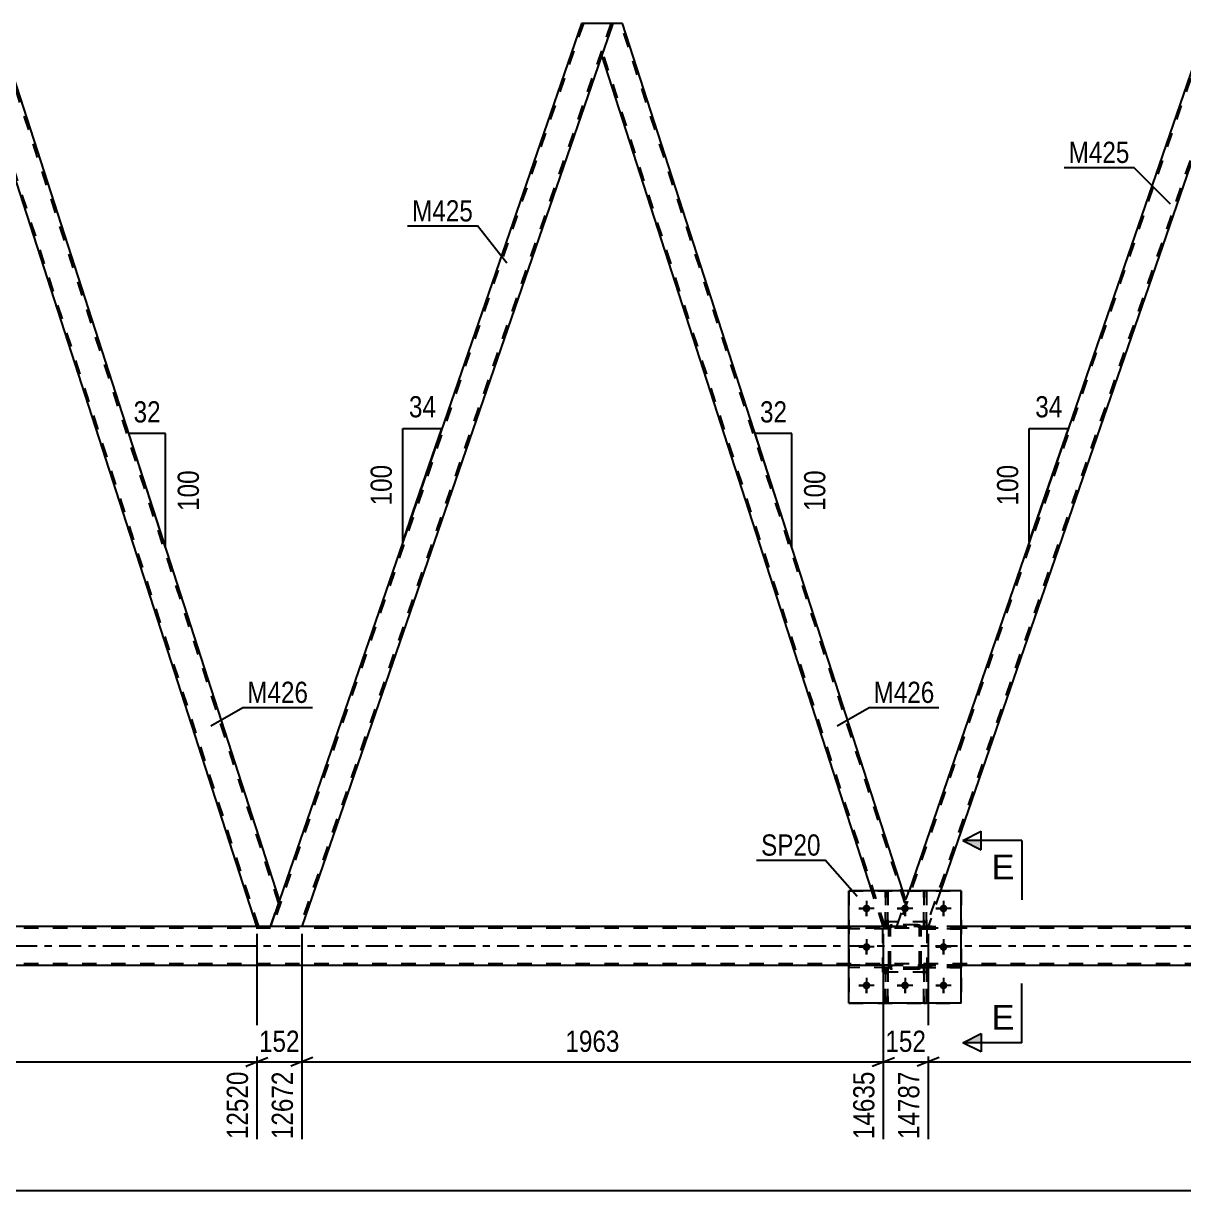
# Model space of a CAD drawing. Header units: millimetres. Extents: x 0 to 841, y 0 to 594.
# Drawn here: x 487.9 to 644.6, y 283.5 to 441.2 of the extents above; entities that cross this region are included whole.
import ezdxf

# ---------------------------------------------------------------- set-up
doc = ezdxf.new("R2010")
doc.units = ezdxf.units.MM
doc.linetypes.add('DXK_LINE_DOT2', pattern=[3.9198, 1.9599, -1.9599])
doc.linetypes.add('DXK_LINE_DOT3', pattern=[5.9187, 2.979, -0.9799, 0.9799, -0.9799])
doc.styles.add('Arial', font='ARIAL.TTF', dxfattribs={"height": 0.2})
doc.styles.add('Arial Narrow', font='ARIALN.TTF', dxfattribs={"height": 0.2})

# ---------------------------------------------------------------- blocks, each defined once
blk = doc.blocks.new('Part-122573578-3260 - 3249')
at = {"color": 7, "linetype": 'DXK_LINE_DOT2'}
for p, q in [((604.81, 313.98), (599.41, 313.98)), ((599.41, 313.66), (599.41, 313.98)), ((604.21, 313.66), (604.21, 313.98)), ((604.81, 313.98), (604.81, 313.66)), ((604.81, 313.66), (599.41, 313.66))]:
    blk.add_line(p, q, dxfattribs=at)
blk = doc.blocks.new('Part-122573578-3318 - 3249')
at = {"color": 7, "linetype": 'DXK_LINE_DOT2'}
for p, q in [((610.01, 319.82), (604.01, 319.82)), ((604.01, 313.02), (604.01, 319.82)), ((610.01, 313.02), (610.01, 319.82)), ((610.01, 313.02), (604.01, 313.02))]:
    blk.add_line(p, q, dxfattribs=at)
blk = doc.blocks.new('Part-122573578-3329 - 3249')
at = {"color": 7, "linetype": 'DXK_LINE_DOT2'}
for p, q in [((599.41, 324.02), (614.61, 324.02)), ((599.41, 324.02), (599.41, 308.82)), ((614.61, 324.02), (614.61, 308.82)), ((599.41, 308.82), (614.61, 308.82))]:
    blk.add_line(p, q, dxfattribs=at)
blk = doc.blocks.new('Part-122573578-3258 - 3249')
at = {"color": 7, "linetype": 'DXK_LINE_DOT2'}
for p, q in [((604.37, 308.82), (604.37, 313.65)), ((604.37, 313.65), (604.69, 313.65)), ((604.37, 313.05), (604.69, 313.05)), ((604.69, 313.65), (604.69, 308.82)), ((604.69, 308.82), (604.37, 308.82))]:
    blk.add_line(p, q, dxfattribs=at)
blk = doc.blocks.new('Part-122573578-3261 - 3249')
at = {"color": 7, "linetype": 'DXK_LINE_DOT2'}
for p, q in [((604.81, 319.18), (599.41, 319.18)), ((599.41, 318.86), (599.41, 319.18)), ((604.81, 318.86), (599.41, 318.86)), ((604.21, 318.86), (604.21, 319.18)), ((604.81, 319.18), (604.81, 318.86))]:
    blk.add_line(p, q, dxfattribs=at)
blk = doc.blocks.new('Part-122573578-3382 - 3249')
at = {"color": 7, "linetype": 'DXK_LINE_DOT2'}
for p, q in [((604.81, 319.18), (599.41, 319.18)), ((599.41, 319.18), (599.41, 318.86)), ((604.81, 318.86), (599.41, 318.86)), ((604.21, 318.86), (604.21, 319.18)), ((604.81, 318.86), (604.81, 319.18))]:
    blk.add_line(p, q, dxfattribs=at)
blk = doc.blocks.new('Bolt-122573578-3404 - 3249')
at = {"linetype": 'Continuous'}
for points in [[(602.33, 321.62, -1), (601.29, 321.62, -1)], [(607.53, 321.62, -1), (606.49, 321.62, -1)], [(612.73, 321.62, -1), (611.69, 321.62, -1)], [(602.33, 316.42, -1), (601.29, 316.42, -1)], [(612.73, 316.42, -1), (611.69, 316.42, -1)], [(602.33, 311.22, -1), (601.29, 311.22, -1)], [(607.53, 311.22, -1), (606.49, 311.22, -1)], [(612.73, 311.22, -1), (611.69, 311.22, -1)]]:
    blk.add_hatch(color=1, dxfattribs=at).paths.add_polyline_path(points)
at = {"color": 1, "linetype": 'Continuous'}
for p, q in [((601.81, 322.66), (601.81, 320.58)), ((607.01, 322.66), (607.01, 320.58)), ((612.21, 322.66), (612.21, 320.58)), ((602.85, 321.62), (600.77, 321.62)), ((608.05, 321.62), (605.97, 321.62)), ((613.25, 321.62), (611.17, 321.62)), ((601.81, 317.46), (601.81, 315.38)), ((612.21, 317.46), (612.21, 315.38)), ((602.85, 316.42), (600.77, 316.42)), ((613.25, 316.42), (611.17, 316.42)), ((601.81, 312.26), (601.81, 310.18)), ((607.01, 312.26), (607.01, 310.18)), ((612.21, 312.26), (612.21, 310.18)), ((602.85, 311.22), (600.77, 311.22)), ((608.05, 311.22), (605.97, 311.22)), ((613.25, 311.22), (611.17, 311.22))]:
    blk.add_line(p, q, dxfattribs=at)
blk = doc.blocks.new('Part-122573578-3279 - 3249')
at = {"color": 2, "linetype": 'Continuous'}
for p, q in [((567.53, 441.2), (566.04, 436.88)), ((568.85, 441.2), (567.53, 441.2)), ((606.71, 324.02), (568.85, 441.2)), ((602.51, 324.02), (566.04, 436.88))]:
    blk.add_line(p, q, dxfattribs=at)
at = {"color": 7, "linetype": 'DXK_LINE_DOT2'}
for p, q in [((607, 322.36), (568.6, 441.2)), ((604.32, 319.2), (566.18, 437.26)), ((604.07, 319.2), (602.51, 324.02)), ((607.13, 322.73), (606.71, 324.02)), ((605.91, 319.2), (607.13, 322.73)), ((604.07, 319.2), (605.91, 319.2))]:
    blk.add_line(p, q, dxfattribs=at)
blk = doc.blocks.new('Part-122573578-3346 - 3249')
at = {"color": 7, "linetype": 'DXK_LINE_DOT2'}
for p, q in [((604.81, 318.94), (604.85, 319.12)), ((604.85, 319.12), (604.81, 318.94)), ((604.81, 313.9), (604.81, 318.94)), ((605.05, 318.94), (605.07, 319.03)), ((605.05, 313.9), (605.05, 318.94)), ((605.07, 319.03), (605.12, 319.11)), ((605.11, 319.38), (605.29, 319.42)), ((605.29, 319.42), (605.11, 319.38)), ((605.12, 319.11), (605.2, 319.16)), ((605.2, 319.16), (605.29, 319.18)), ((608.73, 319.42), (605.29, 319.42)), ((605.29, 319.18), (608.73, 319.18)), ((608.73, 319.42), (608.92, 319.38)), ((608.92, 319.38), (608.73, 319.42)), ((608.73, 319.18), (608.83, 319.16)), ((608.83, 319.16), (608.9, 319.11)), ((608.9, 319.11), (608.96, 319.03)), ((608.96, 319.03), (608.97, 318.94)), ((608.97, 313.9), (608.97, 318.94)), ((609.18, 319.12), (609.21, 318.94)), ((609.21, 318.94), (609.18, 319.12)), ((609.21, 313.9), (609.21, 318.94)), ((604.85, 313.71), (604.81, 313.9)), ((604.81, 313.9), (604.85, 313.71)), ((605.07, 313.8), (605.05, 313.9)), ((608.97, 313.9), (608.96, 313.81)), ((609.21, 313.9), (609.18, 313.71)), ((609.18, 313.71), (609.21, 313.9)), ((605.12, 313.73), (605.07, 313.8)), ((605.29, 313.42), (605.11, 313.45)), ((605.11, 313.45), (605.29, 313.42)), ((605.2, 313.67), (605.12, 313.73)), ((605.29, 313.66), (605.2, 313.67)), ((608.73, 313.66), (605.29, 313.66)), ((608.73, 313.42), (605.29, 313.42)), ((608.83, 313.68), (608.73, 313.66)), ((608.92, 313.45), (608.73, 313.42)), ((608.73, 313.42), (608.92, 313.45)), ((608.9, 313.73), (608.83, 313.68)), ((608.96, 313.81), (608.9, 313.73))]:
    blk.add_line(p, q, dxfattribs=at)
at = {"color": 7, "linetype": 'DXK_LINE_DOT3'}
blk.add_line((607.01, 316.42), (607.01, 316.42), dxfattribs=at)
at = {"color": 7, "linetype": 'DXK_LINE_DOT2'}
for centre, start, end in [((605.29, 318.94), 112.5057, 157.5057), ((605.29, 318.94), 112.5057, 157.5057), ((608.73, 318.94), 22.5057, 67.5057), ((608.73, 318.94), 22.5057, 67.5057), ((605.29, 313.9), 202.5057, 247.5057), ((605.29, 313.9), 202.5057, 247.5057), ((608.73, 313.9), 292.5057, 337.5057), ((608.73, 313.9), 292.5057, 337.5057)]:
    blk.add_arc(centre, 0.48, start, end, dxfattribs=at)
blk = doc.blocks.new('Part-122573578-3362 - 3249')
at = {"color": 7, "linetype": 'DXK_LINE_DOT2'}
for p, q in [((609.89, 313.65), (609.57, 313.65)), ((609.57, 313.65), (609.57, 308.82)), ((609.57, 313.05), (609.89, 313.05)), ((609.89, 308.82), (609.89, 313.65)), ((609.57, 308.82), (609.89, 308.82))]:
    blk.add_line(p, q, dxfattribs=at)
blk = doc.blocks.new('Part-122573578-3344 - 3249')
at = {"color": 7, "linetype": 'DXK_LINE_DOT2'}
for p, q in [((609.57, 308.82), (609.57, 313.65)), ((609.57, 313.65), (609.89, 313.65)), ((609.57, 313.05), (609.89, 313.05)), ((609.89, 313.65), (609.89, 308.82)), ((609.89, 308.82), (609.57, 308.82))]:
    blk.add_line(p, q, dxfattribs=at)
blk = doc.blocks.new('Part-122573578-3352 - 3249')
at = {"color": 2, "linetype": 'Continuous'}
blk.add_line((604.69, 324.02), (604.37, 324.02), dxfattribs=at)
at = {"color": 7, "linetype": 'DXK_LINE_DOT2'}
for p, q in [((604.37, 324.02), (604.37, 319.17)), ((604.69, 319.17), (604.69, 324.02)), ((604.37, 319.77), (604.69, 319.77)), ((604.37, 319.17), (604.69, 319.17))]:
    blk.add_line(p, q, dxfattribs=at)
blk = doc.blocks.new('Part-122573578-3355 - 3249')
at = {"color": 2, "linetype": 'Continuous'}
blk.add_line((609.89, 324.02), (609.57, 324.02), dxfattribs=at)
at = {"color": 7, "linetype": 'DXK_LINE_DOT2'}
for p, q in [((609.57, 324.02), (609.57, 319.17)), ((609.89, 319.17), (609.89, 324.02)), ((609.57, 319.77), (609.89, 319.77)), ((609.57, 319.17), (609.89, 319.17))]:
    blk.add_line(p, q, dxfattribs=at)
blk = doc.blocks.new('Bolt-122573578-3405 - 3249')
at = {"color": 1, "linetype": 'Continuous'}
for p, q in [((601.81, 322.66), (601.81, 321.96)), ((607.01, 322.66), (607.01, 321.96)), ((612.21, 322.66), (612.21, 321.96)), ((600.77, 321.62), (601.47, 321.62)), ((601.81, 320.58), (601.81, 321.27)), ((602.85, 321.62), (602.16, 321.62)), ((605.97, 321.62), (606.67, 321.62)), ((607.01, 320.58), (607.01, 321.27)), ((608.05, 321.62), (607.36, 321.62)), ((611.17, 321.62), (611.87, 321.62)), ((612.21, 320.58), (612.21, 321.27)), ((613.25, 321.62), (612.56, 321.62)), ((601.81, 317.46), (601.81, 316.76)), ((612.21, 317.46), (612.21, 316.76)), ((600.77, 316.42), (601.47, 316.42)), ((601.81, 315.38), (601.81, 316.07)), ((602.85, 316.42), (602.16, 316.42)), ((611.17, 316.42), (611.87, 316.42)), ((612.21, 315.38), (612.21, 316.07)), ((613.25, 316.42), (612.56, 316.42)), ((601.81, 312.26), (601.81, 311.56)), ((607.01, 312.26), (607.01, 311.56)), ((612.21, 312.26), (612.21, 311.56)), ((600.77, 311.22), (601.47, 311.22)), ((601.81, 310.18), (601.81, 310.87)), ((602.85, 311.22), (602.16, 311.22)), ((605.97, 311.22), (606.67, 311.22)), ((607.01, 310.18), (607.01, 310.87)), ((608.05, 311.22), (607.36, 311.22)), ((611.17, 311.22), (611.87, 311.22)), ((612.21, 310.18), (612.21, 310.87)), ((613.25, 311.22), (612.56, 311.22))]:
    blk.add_line(p, q, dxfattribs=at)
blk = doc.blocks.new('Part-122573578-3415 - 3249')
at = {"color": 7, "linetype": 'DXK_LINE_DOT2'}
for p, q in [((744.75, 318.96), (90.27, 318.96)), ((614.61, 319.2), (599.41, 319.2)), ((744.75, 314.16), (90.27, 314.16)), ((614.61, 313.92), (345.59, 313.92))]:
    blk.add_line(p, q, dxfattribs=at)
at = {"color": 2, "linetype": 'Continuous'}
for p, q in [((599.41, 319.2), (360.79, 319.2)), ((744.75, 319.2), (614.61, 319.2)), ((599.41, 313.92), (360.79, 313.92)), ((744.75, 313.92), (614.61, 313.92))]:
    blk.add_line(p, q, dxfattribs=at)
at = {"color": 7, "linetype": 'DXK_LINE_DOT3'}
blk.add_line((90.27, 316.56), (744.75, 316.56), dxfattribs=at)
blk = doc.blocks.new('Part-122573578-3425 - 3249')
at = {"color": 7, "linetype": 'DXK_LINE_DOT2'}
for p, q in [((648.16, 441.2), (606.16, 319.2)), ((651.89, 441.2), (609.88, 319.2)), ((652.14, 441.2), (650.65, 436.88)), ((605.91, 319.2), (607.57, 324.02)), ((611.8, 324.02), (610.14, 319.2)), ((610.14, 319.2), (605.91, 319.2))]:
    blk.add_line(p, q, dxfattribs=at)
at = {"color": 2, "linetype": 'Continuous'}
for p, q in [((647.91, 441.2), (607.57, 324.02)), ((652.14, 441.2), (647.91, 441.2)), ((652.14, 441.2), (652.14, 441.2)), ((650.65, 436.88), (611.8, 324.02))]:
    blk.add_line(p, q, dxfattribs=at)
blk = doc.blocks.new('Part-122573578-3441 - 3249')
at = {"color": 7, "linetype": 'DXK_LINE_DOT2'}
for p, q in [((604.69, 313.65), (604.37, 313.65)), ((604.37, 313.65), (604.37, 308.82)), ((604.37, 313.05), (604.69, 313.05)), ((604.69, 308.82), (604.69, 313.65)), ((604.37, 308.82), (604.69, 308.82))]:
    blk.add_line(p, q, dxfattribs=at)
blk = doc.blocks.new('Part-122573578-3445 - 3249')
at = {"color": 7, "linetype": 'DXK_LINE_DOT2'}
for p, q in [((609.57, 319.17), (609.57, 324.02)), ((609.57, 324.02), (609.89, 324.02)), ((609.89, 324.02), (609.89, 319.17)), ((609.57, 319.77), (609.89, 319.77)), ((609.89, 319.17), (609.57, 319.17))]:
    blk.add_line(p, q, dxfattribs=at)
blk = doc.blocks.new('Part-122573578-3448 - 3249')
at = {"color": 7, "linetype": 'DXK_LINE_DOT2'}
for p, q in [((604.37, 319.17), (604.37, 324.02)), ((604.37, 324.02), (604.69, 324.02)), ((604.69, 324.02), (604.69, 319.17)), ((604.37, 319.77), (604.69, 319.77)), ((604.69, 319.17), (604.37, 319.17))]:
    blk.add_line(p, q, dxfattribs=at)
blk = doc.blocks.new('Part-122573578-3456 - 3249')
at = {"color": 7, "linetype": 'DXK_LINE_DOT2'}
for p, q in [((609.21, 318.86), (609.21, 319.18)), ((609.21, 319.18), (614.61, 319.18)), ((614.61, 318.86), (609.21, 318.86)), ((609.81, 318.86), (609.81, 319.18)), ((614.61, 319.18), (614.61, 318.86))]:
    blk.add_line(p, q, dxfattribs=at)
blk = doc.blocks.new('Part-122573578-3459 - 3249')
at = {"color": 7, "linetype": 'DXK_LINE_DOT2'}
for p, q in [((604.81, 318.94), (604.85, 319.12)), ((604.85, 319.12), (604.81, 318.94)), ((604.81, 313.9), (604.81, 318.94)), ((605.05, 318.94), (605.07, 319.03)), ((605.05, 313.9), (605.05, 318.94)), ((605.07, 319.03), (605.12, 319.11)), ((605.11, 319.38), (605.29, 319.42)), ((605.29, 319.42), (605.11, 319.38)), ((605.12, 319.11), (605.2, 319.16)), ((605.2, 319.16), (605.29, 319.18)), ((608.73, 319.42), (605.29, 319.42)), ((605.29, 319.18), (608.73, 319.18)), ((608.73, 319.42), (608.92, 319.38)), ((608.92, 319.38), (608.73, 319.42)), ((608.73, 319.18), (608.83, 319.16)), ((608.83, 319.16), (608.9, 319.11)), ((608.9, 319.11), (608.96, 319.03)), ((608.96, 319.03), (608.97, 318.94)), ((608.97, 313.9), (608.97, 318.94)), ((609.18, 319.12), (609.21, 318.94)), ((609.21, 318.94), (609.18, 319.12)), ((609.21, 313.9), (609.21, 318.94)), ((604.85, 313.71), (604.81, 313.9)), ((604.81, 313.9), (604.85, 313.71)), ((605.07, 313.8), (605.05, 313.9)), ((608.97, 313.9), (608.96, 313.81)), ((609.21, 313.9), (609.18, 313.71)), ((609.18, 313.71), (609.21, 313.9)), ((605.12, 313.73), (605.07, 313.8)), ((605.29, 313.42), (605.11, 313.45)), ((605.11, 313.45), (605.29, 313.42)), ((605.2, 313.67), (605.12, 313.73)), ((605.29, 313.66), (605.2, 313.67)), ((608.73, 313.66), (605.29, 313.66)), ((608.73, 313.42), (605.29, 313.42)), ((608.83, 313.68), (608.73, 313.66)), ((608.92, 313.45), (608.73, 313.42)), ((608.73, 313.42), (608.92, 313.45)), ((608.9, 313.73), (608.83, 313.68)), ((608.96, 313.81), (608.9, 313.73))]:
    blk.add_line(p, q, dxfattribs=at)
at = {"color": 7, "linetype": 'DXK_LINE_DOT3'}
blk.add_line((607.01, 316.42), (607.01, 316.42), dxfattribs=at)
at = {"color": 7, "linetype": 'DXK_LINE_DOT2'}
for centre, start, end in [((605.29, 318.94), 112.5057, 157.5057), ((605.29, 318.94), 112.5057, 157.5057), ((608.73, 318.94), 22.5057, 67.5057), ((608.73, 318.94), 22.5057, 67.5057), ((605.29, 313.9), 202.5057, 247.5057), ((605.29, 313.9), 202.5057, 247.5057), ((608.73, 313.9), 292.5057, 337.5057), ((608.73, 313.9), 292.5057, 337.5057)]:
    blk.add_arc(centre, 0.48, start, end, dxfattribs=at)
blk = doc.blocks.new('Part-122573578-3461 - 3249')
at = {"color": 7, "linetype": 'DXK_LINE_DOT2'}
for p, q in [((609.21, 313.66), (609.21, 313.98)), ((609.21, 313.98), (614.61, 313.98)), ((609.81, 313.66), (609.81, 313.98)), ((614.61, 313.98), (614.61, 313.66)), ((614.61, 313.66), (609.21, 313.66))]:
    blk.add_line(p, q, dxfattribs=at)
blk = doc.blocks.new('Part-122573578-3480 - 3249')
at = {"color": 7, "linetype": 'DXK_LINE_DOT2'}
for p, q in [((604.81, 313.98), (599.41, 313.98)), ((599.41, 313.98), (599.41, 313.66)), ((604.21, 313.66), (604.21, 313.98)), ((604.81, 313.66), (604.81, 313.98)), ((604.81, 313.66), (599.41, 313.66))]:
    blk.add_line(p, q, dxfattribs=at)
blk = doc.blocks.new('Part-122573578-3485 - 3249')
at = {"color": 7, "linetype": 'DXK_LINE_DOT2'}
for p, q in [((563.56, 441.2), (521.56, 319.2)), ((567.28, 441.2), (525.28, 319.2)), ((567.53, 441.2), (566.05, 436.88)), ((521.3, 319.2), (522.52, 322.73)), ((525.53, 319.2), (521.3, 319.2))]:
    blk.add_line(p, q, dxfattribs=at)
at = {"color": 2, "linetype": 'Continuous'}
for p, q in [((563.3, 441.2), (522.52, 322.73)), ((567.53, 441.2), (563.3, 441.2)), ((567.53, 441.2), (567.53, 441.2)), ((566.05, 436.88), (525.53, 319.2))]:
    blk.add_line(p, q, dxfattribs=at)
blk = doc.blocks.new('Part-122573578-3490 - 3249')
at = {"color": 2, "linetype": 'Continuous'}
for p, q in [((614.61, 324.02), (599.41, 324.02)), ((599.41, 308.82), (599.41, 324.02)), ((614.61, 308.82), (614.61, 324.02)), ((614.61, 308.82), (599.41, 308.82))]:
    blk.add_line(p, q, dxfattribs=at)
blk = doc.blocks.new('Part-122573578-3492 - 3249')
at = {"color": 7, "linetype": 'DXK_LINE_DOT2'}
for p, q in [((614.61, 313.98), (609.21, 313.98)), ((609.21, 313.98), (609.21, 313.66)), ((609.81, 313.66), (609.81, 313.98)), ((614.61, 313.66), (614.61, 313.98)), ((609.21, 313.66), (614.61, 313.66))]:
    blk.add_line(p, q, dxfattribs=at)
blk = doc.blocks.new('Part-122573578-3493 - 3249')
at = {"color": 7, "linetype": 'DXK_LINE_DOT2'}
for p, q in [((614.61, 319.18), (609.21, 319.18)), ((609.21, 319.18), (609.21, 318.86)), ((609.21, 318.86), (614.61, 318.86)), ((609.81, 318.86), (609.81, 319.18)), ((614.61, 318.86), (614.61, 319.18))]:
    blk.add_line(p, q, dxfattribs=at)
blk = doc.blocks.new('Part-122573578-3504 - 3249')
at = {"color": 7, "linetype": 'DXK_LINE_DOT2'}
for p, q in [((610.01, 319.82), (604.01, 319.82)), ((604.01, 313.02), (604.01, 319.82)), ((610.01, 313.02), (610.01, 319.82)), ((610.01, 313.02), (604.01, 313.02))]:
    blk.add_line(p, q, dxfattribs=at)
blk = doc.blocks.new('Part-122573578-3652 - 3249')
at = {"color": 2, "linetype": 'Continuous'}
for p, q in [((482.93, 441.2), (481.44, 436.88)), ((484.25, 441.2), (482.93, 441.2)), ((522.52, 322.73), (484.25, 441.2)), ((519.46, 319.2), (481.44, 436.88)), ((522.26, 321.98), (521.3, 319.2)), ((522.52, 322.73), (522.26, 321.98))]:
    blk.add_line(p, q, dxfattribs=at)
at = {"color": 7, "linetype": 'DXK_LINE_DOT2'}
for p, q in [((522.39, 322.36), (483.99, 441.2)), ((481.44, 436.88), (481.44, 436.88)), ((481.44, 436.88), (481.44, 436.88)), ((481.44, 436.88), (481.44, 436.88)), ((481.44, 436.88), (481.44, 436.88)), ((519.71, 319.2), (481.57, 437.26)), ((521.3, 319.2), (519.46, 319.2))]:
    blk.add_line(p, q, dxfattribs=at)
blk = doc.blocks.new('StraightDimension-122573578-10554 - 3249')
at = {"color": 7, "linetype": 'Continuous'}
for p, q in [((440.93, 318.2), (440.93, 290.46)), ((519.46, 318.2), (519.46, 290.46)), ((442.43, 301.5), (439.43, 300.3)), ((517.96, 300.3), (520.96, 301.5)), ((440.93, 300.9), (519.46, 300.9))]:
    blk.add_line(p, q, dxfattribs=at)
at = {"color": 0}
blk.add_wipeout([(484.45, 301.65), (484.45, 305.85), (475.94, 305.85), (475.94, 301.65)], dxfattribs=at)
at = {"color": 0, "linetype": 'Continuous'}
blk.add_wipeout([(518.86, 300.2), (514.66, 300.2), (514.66, 289.86), (518.86, 289.86)], dxfattribs=at)
at = {"color": 3, "style": 'Arial Narrow'}
blk.add_text('1963', height=2.863, dxfattribs=at).set_placement((476.54, 302.25))
at = {"color": 3, "linetype": 'Continuous', "style": 'Arial Narrow'}
blk.add_text('12520', height=2.863, rotation=90.0002, dxfattribs=at).set_placement((518.26, 290.46))
blk = doc.blocks.new('StraightDimension-122573578-10553 - 3249')
at = {"color": 7, "linetype": 'Continuous'}
for p, q in [((519.46, 318.2), (519.46, 290.46)), ((525.53, 318.2), (525.53, 290.46)), ((517.96, 300.3), (520.96, 301.5)), ((527.03, 301.5), (524.03, 300.3)), ((519.46, 300.9), (525.53, 300.9))]:
    blk.add_line(p, q, dxfattribs=at)
at = {"color": 0}
blk.add_wipeout([(525.84, 301.65), (525.84, 305.85), (519.15, 305.85), (519.15, 301.65)], dxfattribs=at)
at = {"color": 0, "linetype": 'Continuous'}
blk.add_wipeout([(524.93, 300.2), (520.73, 300.2), (520.73, 289.86), (524.93, 289.86)], dxfattribs=at)
at = {"color": 3, "style": 'Arial Narrow'}
blk.add_text('152', height=2.863, dxfattribs=at).set_placement((519.75, 302.25))
at = {"color": 3, "linetype": 'Continuous', "style": 'Arial Narrow'}
blk.add_text('12672', height=2.863, rotation=90.0002, dxfattribs=at).set_placement((524.33, 290.46))
blk = doc.blocks.new('AngleDimension-122573578-3990 - 3249')
at = {"color": 7, "linetype": 'Continuous'}
for p, q in [((539.19, 386.47), (544.46, 386.47)), ((539.19, 371.16), (544.46, 386.47)), ((539.19, 371.16), (539.19, 386.47)), ((540.14, 373.93), (544.46, 386.47))]:
    blk.add_line(p, q, dxfattribs=at)
at = {"color": 0}
for points in [[(544.25, 387.37), (544.25, 391.57), (539.4, 391.57), (539.4, 387.37)], [(538.29, 382.16), (534.09, 382.16), (534.09, 375.47), (538.29, 375.47)]]:
    blk.add_wipeout(points, dxfattribs=at)
at = {"color": 3, "style": 'Arial Narrow'}
blk.add_text('34', height=2.863, dxfattribs=at).set_placement((540, 387.97))
blk.add_text('100', height=2.863, rotation=90.0002, dxfattribs=at).set_placement((537.69, 376.07))
blk = doc.blocks.new('StraightDimension-122573578-4004 - 3249')
at = {"color": 7, "linetype": 'Continuous'}
blk.add_line((56.29, 283.5), (791.03, 283.5), dxfattribs=at)
blk = doc.blocks.new('AngleDimension-122573578-4267 - 3249')
at = {"color": 7, "linetype": 'Continuous'}
for p, q in [((591.01, 372.63), (586.76, 385.78)), ((591.74, 385.78), (586.76, 385.78)), ((591.74, 370.37), (586.76, 385.78)), ((591.74, 370.37), (591.74, 385.78))]:
    blk.add_line(p, q, dxfattribs=at)
at = {"color": 0}
for points in [[(591.67, 386.68), (591.67, 390.88), (586.82, 390.88), (586.82, 386.68)], [(596.84, 381.42), (592.64, 381.42), (592.64, 374.73), (596.84, 374.73)]]:
    blk.add_wipeout(points, dxfattribs=at)
at = {"color": 3, "style": 'Arial Narrow'}
blk.add_text('32', height=2.863, dxfattribs=at).set_placement((587.42, 387.28))
blk.add_text('100', height=2.863, rotation=90.0002, dxfattribs=at).set_placement((596.24, 375.33))
blk = doc.blocks.new('AngleDimension-122573578-4295 - 3249')
at = {"color": 7, "linetype": 'Continuous'}
for p, q in [((506.4, 372.63), (502.15, 385.78)), ((507.13, 385.78), (502.15, 385.78)), ((507.13, 370.37), (502.15, 385.78)), ((507.13, 370.37), (507.13, 385.78))]:
    blk.add_line(p, q, dxfattribs=at)
at = {"color": 0}
for points in [[(507.07, 386.68), (507.07, 390.88), (502.21, 390.88), (502.21, 386.68)], [(512.23, 381.42), (508.03, 381.42), (508.03, 374.73), (512.23, 374.73)]]:
    blk.add_wipeout(points, dxfattribs=at)
at = {"color": 3, "style": 'Arial Narrow'}
blk.add_text('32', height=2.863, dxfattribs=at).set_placement((502.81, 387.28))
blk.add_text('100', height=2.863, rotation=90.0002, dxfattribs=at).set_placement((511.63, 375.33))
blk = doc.blocks.new('AngleDimension-122573578-4445 - 3249')
at = {"color": 7, "linetype": 'Continuous'}
for p, q in [((623.8, 386.47), (629.07, 386.47)), ((623.8, 371.16), (629.07, 386.47)), ((623.8, 371.16), (623.8, 386.47)), ((624.75, 373.93), (629.07, 386.47))]:
    blk.add_line(p, q, dxfattribs=at)
at = {"color": 0}
for points in [[(628.86, 387.37), (628.86, 391.57), (624, 391.57), (624, 387.37)], [(622.9, 382.16), (618.7, 382.16), (618.7, 375.47), (622.9, 375.47)]]:
    blk.add_wipeout(points, dxfattribs=at)
at = {"color": 3, "style": 'Arial Narrow'}
blk.add_text('34', height=2.863, dxfattribs=at).set_placement((624.6, 387.97))
blk.add_text('100', height=2.863, rotation=90.0002, dxfattribs=at).set_placement((622.3, 376.07))
blk = doc.blocks.new('StraightDimension-122573578-10550 - 3249')
at = {"color": 7, "linetype": 'Continuous'}
for p, q in [((610.14, 318.2), (610.14, 290.46)), ((688.67, 318.2), (688.67, 290.46)), ((611.64, 301.5), (608.64, 300.3)), ((687.17, 300.3), (690.17, 301.5)), ((610.14, 300.9), (688.67, 300.9))]:
    blk.add_line(p, q, dxfattribs=at)
at = {"color": 0}
blk.add_wipeout([(653.66, 301.65), (653.66, 305.85), (645.15, 305.85), (645.15, 301.65)], dxfattribs=at)
at = {"color": 0, "linetype": 'Continuous'}
blk.add_wipeout([(688.07, 300.2), (683.87, 300.2), (683.87, 289.86), (688.07, 289.86)], dxfattribs=at)
at = {"color": 3, "style": 'Arial Narrow'}
blk.add_text('1963', height=2.863, dxfattribs=at).set_placement((645.75, 302.25))
at = {"color": 3, "linetype": 'Continuous', "style": 'Arial Narrow'}
blk.add_text('16750', height=2.863, rotation=90.0002, dxfattribs=at).set_placement((687.47, 290.46))
blk = doc.blocks.new('StraightDimension-122573578-10551 - 3249')
at = {"color": 7, "linetype": 'Continuous'}
for p, q in [((604.07, 318.2), (604.07, 290.46)), ((610.14, 318.2), (610.14, 290.46)), ((602.57, 300.3), (605.57, 301.5)), ((611.64, 301.5), (608.64, 300.3)), ((604.07, 300.9), (610.14, 300.9))]:
    blk.add_line(p, q, dxfattribs=at)
at = {"color": 0}
blk.add_wipeout([(610.44, 301.65), (610.44, 305.85), (603.76, 305.85), (603.76, 301.65)], dxfattribs=at)
at = {"color": 0, "linetype": 'Continuous'}
blk.add_wipeout([(609.54, 300.2), (605.34, 300.2), (605.34, 289.86), (609.54, 289.86)], dxfattribs=at)
at = {"color": 3, "style": 'Arial Narrow'}
blk.add_text('152', height=2.863, dxfattribs=at).set_placement((604.36, 302.25))
at = {"color": 3, "linetype": 'Continuous', "style": 'Arial Narrow'}
blk.add_text('14787', height=2.863, rotation=90.0002, dxfattribs=at).set_placement((608.94, 290.46))
blk = doc.blocks.new('StraightDimension-122573578-10552 - 3249')
at = {"color": 7, "linetype": 'Continuous'}
for p, q in [((525.53, 318.2), (525.53, 290.46)), ((604.07, 318.2), (604.07, 290.46)), ((527.03, 301.5), (524.03, 300.3)), ((602.57, 300.3), (605.57, 301.5)), ((525.53, 300.9), (604.07, 300.9))]:
    blk.add_line(p, q, dxfattribs=at)
at = {"color": 0}
blk.add_wipeout([(569.05, 301.65), (569.05, 305.85), (560.54, 305.85), (560.54, 301.65)], dxfattribs=at)
at = {"color": 0, "linetype": 'Continuous'}
blk.add_wipeout([(603.47, 300.2), (599.27, 300.2), (599.27, 289.86), (603.47, 289.86)], dxfattribs=at)
at = {"color": 3, "style": 'Arial Narrow'}
blk.add_text('1963', height=2.863, dxfattribs=at).set_placement((561.14, 302.25))
at = {"color": 3, "linetype": 'Continuous', "style": 'Arial Narrow'}
blk.add_text('14635', height=2.863, rotation=90.0002, dxfattribs=at).set_placement((602.87, 290.46))
blk = doc.blocks.new('Mark-122573578-3275 - 3249')
at = {"color": 0}
blk.add_wipeout([(610.99, 349.39), (610.99, 352.39), (602.76, 352.39), (602.76, 349.39)], dxfattribs=at)
blk.add_wipeout([(610.99, 349.39), (610.99, 352.39), (602.76, 352.39), (602.76, 349.39)], dxfattribs=at)
at = {"color": 30, "linetype": 'Continuous'}
for p, q in [((597.83, 346.29), (602.16, 348.79)), ((602.16, 348.79), (611.59, 348.79))]:
    blk.add_line(p, q, dxfattribs=at)
at = {"color": 3, "style": 'Arial Narrow'}
blk.add_text('M426', height=2.863, dxfattribs=at).set_placement((602.76, 349.39))
blk = doc.blocks.new('Mark-122573578-3421 - 3249')
at = {"color": 0}
blk.add_wipeout([(637.33, 422.34), (637.33, 425.34), (629.11, 425.34), (629.11, 422.34)], dxfattribs=at)
blk.add_wipeout([(637.33, 422.34), (637.33, 425.34), (629.11, 425.34), (629.11, 422.34)], dxfattribs=at)
at = {"color": 30, "linetype": 'Continuous'}
for p in [(628.51, 421.74), (642.88, 416.79)]:
    blk.add_line(p, (637.93, 421.74), dxfattribs=at)
at = {"color": 3, "style": 'Arial Narrow'}
blk.add_text('M425', height=2.863, dxfattribs=at).set_placement((629.11, 422.34))
blk = doc.blocks.new('Mark-122573578-3481 - 3249')
at = {"color": 0}
blk.add_wipeout([(548.65, 414.44), (548.65, 417.44), (540.43, 417.44), (540.43, 414.44)], dxfattribs=at)
blk.add_wipeout([(548.65, 414.44), (548.65, 417.44), (540.43, 417.44), (540.43, 414.44)], dxfattribs=at)
at = {"color": 30, "linetype": 'Continuous'}
for p in [(539.83, 413.84), (553.23, 408.78)]:
    blk.add_line(p, (549.25, 413.84), dxfattribs=at)
at = {"color": 3, "style": 'Arial Narrow'}
blk.add_text('M425', height=2.863, dxfattribs=at).set_placement((540.43, 414.44))
blk = doc.blocks.new('Mark-122573578-3486 - 3249')
at = {"color": 0}
blk.add_wipeout([(595.61, 328.76), (595.61, 331.76), (587.57, 331.76), (587.57, 328.76)], dxfattribs=at)
blk.add_wipeout([(595.61, 328.76), (595.61, 331.76), (587.57, 331.76), (587.57, 328.76)], dxfattribs=at)
at = {"color": 30, "linetype": 'Continuous'}
for p in [(586.97, 328.16), (600.56, 323.22)]:
    blk.add_line(p, (596.21, 328.16), dxfattribs=at)
at = {"color": 3, "style": 'Arial Narrow'}
blk.add_text('SP20', height=2.863, dxfattribs=at).set_placement((587.57, 328.76))
blk = doc.blocks.new('Mark-122573578-3648 - 3249')
at = {"color": 0}
blk.add_wipeout([(526.38, 349.39), (526.38, 352.39), (518.16, 352.39), (518.16, 349.39)], dxfattribs=at)
blk.add_wipeout([(526.38, 349.39), (526.38, 352.39), (518.16, 352.39), (518.16, 349.39)], dxfattribs=at)
at = {"color": 30, "linetype": 'Continuous'}
for p, q in [((513.23, 346.29), (517.56, 348.79)), ((517.56, 348.79), (526.98, 348.79))]:
    blk.add_line(p, q, dxfattribs=at)
at = {"color": 3, "style": 'Arial Narrow'}
blk.add_text('M426', height=2.863, dxfattribs=at).set_placement((518.16, 349.39))
blk = doc.blocks.new('SectionMark-122573578-4864 - 3249')
at = {"linetype": 'Continuous'}
for points in [[(617.31, 330.8), (617.31, 329.55), (614.81, 330.8)], [(617.31, 304.74), (617.31, 303.49), (614.81, 303.49)]]:
    blk.add_hatch(color=6, dxfattribs=at).paths.add_polyline_path(points)
at = {"color": 6, "linetype": 'Continuous'}
for p, q in [((614.81, 330.8), (617.31, 332.05)), ((617.31, 329.55), (617.31, 332.05)), ((622.81, 330.8), (614.81, 330.8)), ((614.81, 330.8), (617.31, 329.55)), ((622.81, 330.8), (622.81, 322.8)), ((622.81, 303.49), (622.81, 311.49)), ((614.81, 303.49), (617.31, 304.74)), ((617.31, 304.74), (617.31, 302.24)), ((622.81, 303.49), (614.81, 303.49)), ((617.31, 302.24), (614.81, 303.49))]:
    blk.add_line(p, q, dxfattribs=at)
at = {"color": 0, "linetype": 'Continuous'}
for points in [[(621.81, 325.55), (621.81, 329.05), (618.7, 329.05), (618.7, 325.55)], [(621.81, 305.24), (621.81, 308.74), (618.7, 308.74), (618.7, 305.24)]]:
    blk.add_wipeout(points, dxfattribs=at)
at = {"color": 3, "linetype": 'Continuous', "style": 'Arial'}
for p in [(618.7, 325.55), (618.7, 305.24)]:
    blk.add_text('E', height=3.34, dxfattribs=at).set_placement(p)

msp = doc.modelspace()

# ---------------------------------------------------------------- block references
for name in ['Part-122573578-3652 - 3249', 'Part-122573578-3485 - 3249', 'Part-122573578-3279 - 3249', 'Part-122573578-3425 - 3249', 'Part-122573578-3329 - 3249', 'Part-122573578-3490 - 3249', 'Part-122573578-3352 - 3249', 'Part-122573578-3448 - 3249', 'Part-122573578-3355 - 3249', 'Part-122573578-3445 - 3249', 'Bolt-122573578-3404 - 3249', 'Bolt-122573578-3405 - 3249', 'Part-122573578-3415 - 3249', 'Part-122573578-3261 - 3249', 'Part-122573578-3382 - 3249', 'Part-122573578-3318 - 3249', 'Part-122573578-3504 - 3249', 'Part-122573578-3346 - 3249', 'Part-122573578-3459 - 3249', 'Part-122573578-3456 - 3249', 'Part-122573578-3493 - 3249', 'Part-122573578-3260 - 3249', 'Part-122573578-3480 - 3249', 'Part-122573578-3461 - 3249', 'Part-122573578-3492 - 3249', 'Part-122573578-3258 - 3249', 'Part-122573578-3441 - 3249', 'Part-122573578-3362 - 3249', 'Part-122573578-3344 - 3249']:
    msp.add_blockref(name, (0, 0))

# ---------------------------------------------------------------- next in the draw order: block references
for name in ['AngleDimension-122573578-3990 - 3249', 'StraightDimension-122573578-10554 - 3249']:
    msp.add_blockref(name, (0, 0))

# ---------------------------------------------------------------- next in the draw order: block references
msp.add_blockref('StraightDimension-122573578-10553 - 3249', (0, 0))

# ---------------------------------------------------------------- next in the draw order: block references
msp.add_blockref('StraightDimension-122573578-4004 - 3249', (0, 0))

# ---------------------------------------------------------------- next in the draw order: block references
for name in ['Mark-122573578-3421 - 3249', 'Mark-122573578-3481 - 3249', 'AngleDimension-122573578-4445 - 3249', 'AngleDimension-122573578-4295 - 3249', 'AngleDimension-122573578-4267 - 3249', 'Mark-122573578-3648 - 3249', 'Mark-122573578-3275 - 3249', 'Mark-122573578-3486 - 3249', 'StraightDimension-122573578-10550 - 3249']:
    msp.add_blockref(name, (0, 0))

# ---------------------------------------------------------------- next in the draw order: block references
for name in ['SectionMark-122573578-4864 - 3249', 'StraightDimension-122573578-10551 - 3249']:
    msp.add_blockref(name, (0, 0))

# ---------------------------------------------------------------- next in the draw order: block references
msp.add_blockref('StraightDimension-122573578-10552 - 3249', (0, 0))

doc.saveas('drawing.dxf')
